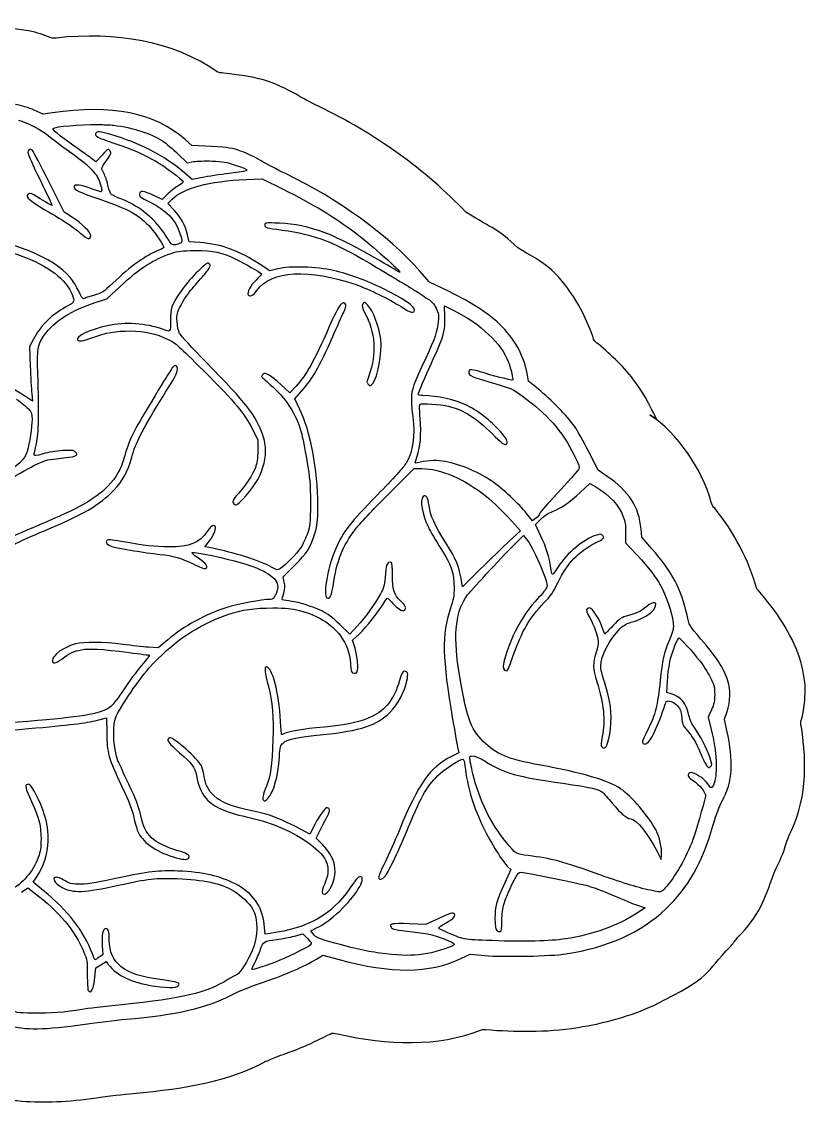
# Model space of a CAD drawing. Extents: x 3 to 1707, y 187 to 1378.
# Drawn here: x 156.6 to 267.7, y 207.5 to 360.3 of the extents above; entities that cross this region are included whole.
import ezdxf

# ---------------------------------------------------------------- set-up
doc = ezdxf.new("R2010")
doc.units = 0
doc.layers.add('Drawings', color=7, linetype='CONTINUOUS')

msp = doc.modelspace()

# ---------------------------------------------------------------- linework, layer by layer
at = {"layer": 'Drawings', "color": 7}
for points in [[(191.356195, 351.929076), (191.35196, 351.929076)], [(160.945073, 347.459162), (159.656336, 347.270002), (158.367573, 347.837821)], [(167.384471, 345.800904), (167.384488, 345.801017)], [(183.418027, 342.702346), (180.64287, 342.862991), (179.708213, 343.694167)], [(167.956806, 341.488671), (167.088026, 340.546371), (166.482763, 341.007216)], [(178.690953, 341.665635), (179.979713, 340.410627), (180.889666, 340.562802)], [(182.46253, 338.382151), (180.700262, 338.061172), (179.625602, 338.987012)], [(188.325324, 338.044543), (190.602267, 338.14731), (193.488587, 336.703001)], [(163.641744, 332.761268), (162.62063, 333.423724), (160.483667, 337.661931)], [(177.315732, 336.044949), (176.463417, 335.230233), (175.285838, 335.773377)], [(178.138799, 333.707606), (177.278261, 334.637512), (177.871173, 335.246495)], [(181.803337, 329.127923), (180.300456, 329.243113), (180.049286, 330.230614)], [(182.9811, 326.206413), (182.981325, 326.206554)], [(192.796873, 325.408157), (191.664579, 325.111909), (190.305828, 326.025384)], [(217.020386, 322.194408), (214.253472, 323.544081), (212.890609, 325.091214)], [(167.112319, 320.692589), (168.656373, 321.190475), (170.513337, 322.918666)], [(202.032891, 320.623559), (202.032688, 320.622684)], [(205.067188, 320.663791), (205.067228, 320.663904)], [(216.427332, 318.627297), (216.369785, 320.195041), (216.369582, 320.19473)], [(216.369582, 320.19473), (217.670698, 319.540518)], [(158.280521, 315.487491), (157.720562, 314.417663), (157.81942, 311.677238)], [(229.656696, 308.385313), (228.223845, 309.541563), (228.04276, 310.603175)], [(195.333612, 308.788648), (194.506025, 307.883389), (193.283145, 309.014963)], [(158.016939, 307.817578), (158.11159, 306.698371), (156.987537, 307.45137)], [(195.885555, 305.633511), (195.197947, 307.028413), (196.202596, 308.176447)], [(245.414047, 304.790478), (246.373404, 304.132115), (246.303376, 304.276103)], [(189.194519, 302.814035), (189.989199, 301.238104), (189.976493, 299.707402)], [(239.357279, 296.087976), (238.076844, 296.962772), (236.779862, 299.54272)], [(208.331824, 293.440382), (212.086921, 297.188917), (213.182155, 297.188917)], [(235.600349, 293.861221), (236.930281, 295.099741), (236.932049, 295.098865)], [(236.932049, 295.098865), (237.771987, 294.592763)], [(186.604316, 292.218576), (186.608551, 292.218576)], [(229.298316, 290.173499), (228.795991, 289.794953), (227.968384, 290.860659)], [(226.267354, 289.346219), (227.103204, 288.403947), (225.530331, 286.93084)], [(229.955337, 287.738442), (229.222448, 289.277387), (230.000641, 290.042724)], [(226.455546, 286.65636), (227.538425, 287.717973), (227.908993, 287.265343)], [(241.963527, 288.107897), (241.957879, 286.675982), (243.551329, 284.976589)], [(245.681509, 285.862819), (244.248616, 287.492279), (244.145833, 288.619703)], [(183.360138, 285.972306), (182.495469, 286.145091), (183.183077, 287.029768)], [(193.728075, 281.154845), (193.559217, 281.883169), (195.193836, 283.512601)], [(221.429373, 282.968356), (218.901266, 280.4748), (218.802408, 281.063202)], [(204.042161, 274.912698), (202.992231, 273.77703), (201.571711, 275.143134)], [(203.622289, 272.221625), (203.38761, 272.937582), (204.322267, 273.801678)], [(177.249863, 272.99865), (175.88287, 271.854738), (174.52001, 271.945366)], [(248.389309, 265.357676), (247.800508, 265.551071), (247.895103, 267.238127)], [(254.095948, 263.069881), (253.63893, 262.06177), (254.071241, 260.304782)], [(167.314432, 261.626193), (168.615545, 261.955389), (168.628252, 259.832192)], [(256.279858, 260.190862), (255.925765, 261.766821), (256.312783, 262.844894)], [(218.258892, 257.621473), (218.394853, 257.016583), (217.377851, 256.502265)], [(157.41627, 252.548335), (157.416197, 252.54811)], [(198.030529, 246.865707), (197.33881, 245.528428), (195.481846, 246.495376)], [(199.171067, 243.993605), (198.219921, 244.97704), (199.232813, 246.931546)], [(246.421068, 243.081146), (247.009869, 241.949601), (247.055048, 242.649099)], [(225.324482, 240.923759), (225.756795, 240.524659), (224.916854, 238.660668)], [(159.63967, 237.570625), (158.223282, 238.718631), (158.655618, 239.348195)], [(156.55977, 237.344395), (157.490297, 237.945163), (158.330258, 237.295016)], [(243.367025, 235.578542), (244.725796, 235.088871), (243.667609, 234.405833)], [(191.726212, 231.501009), (191.038584, 231.406429), (190.877943, 232.768411)], [(215.026751, 233.381262), (213.680357, 232.743481), (211.386948, 232.842296)], [(195.168925, 231.118481), (196.342392, 231.418851)], [(196.342392, 231.418851), (196.992939, 230.78107)], [(197.811759, 231.426954), (197.490607, 231.863124), (198.289396, 232.262252)], [(167.985665, 229.764941), (168.084523, 228.460554), (167.549271, 228.119049)], [(198.269345, 227.861029), (199.18754, 228.420632), (201.489191, 227.79519)], [(218.700051, 227.935225), (219.988814, 228.540086), (222.051635, 228.367301)], [(166.964528, 225.354034), (167.088066, 226.629595), (167.808604, 227.073981), (168.529159, 227.518366), (168.850311, 227.1069)]]:
    msp.add_lwpolyline(points, dxfattribs=at)
for points in [[(157.897925, 342.258215)], [(246.047943, 278.224273)], [(191.187374, 269.151271)], [(177.538074, 259.14825)]]:
    msp.add_lwpolyline(points, close=True, dxfattribs=at)
for points in [[(157.576671, 359.031451), (153.976816, 359.64018), (150.287217, 360.026095), (143.206824, 360.348176)], [(160.763567, 358.076841), (159.754005, 358.416934), (158.783004, 358.827327), (157.576671, 359.031451)], [(161.018831, 358.002589), (160.930505, 357.994119), (160.848702, 358.051996), (160.763567, 358.076841)], [(161.484094, 358.035339), (161.264268, 358.018399), (161.311848, 357.993554), (161.018831, 358.002589)], [(184.327612, 353.221069), (177.912419, 357.659841), (169.847006, 358.941868), (161.484094, 358.035339)], [(184.38115, 353.188319), (184.359972, 353.190408), (184.345515, 353.210905), (184.327612, 353.221069)], [(185.1511, 353.048283), (184.716384, 353.148793), (184.780491, 353.068046), (184.38115, 353.188319)], [(191.35196, 351.929076), (189.969894, 352.42908), (187.48334, 352.822703), (185.1511, 353.048283)], [(195.984207, 349.71943), (194.316932, 350.725932), (193.217734, 351.255468), (191.356195, 351.929076)], [(158.367573, 347.837821), (157.59404, 348.177632), (156.53399, 348.493558), (155.715954, 348.631984)], [(179.708213, 343.694167), (175.501911, 347.444227), (169.320781, 348.684977), (160.945073, 347.459162)], [(198.553484, 348.386273), (197.668408, 348.809399), (195.92269, 349.756584), (195.984207, 349.71943)], [(219.383576, 333.433239), (213.732155, 339.377755), (206.511108, 344.582063), (198.553484, 348.386273)], [(156.168378, 346.422197), (157.240508, 346.151161), (159.635971, 344.906769), (160.396984, 344.224917)], [(161.051854, 345.2413), (161.369211, 345.5487), (164.770481, 345.804998), (167.384471, 345.800904)], [(167.384488, 345.801017), (168.255818, 345.799634), (169.038334, 345.769114), (169.591443, 345.702202)], [(169.591443, 345.702202), (172.377267, 345.365243), (174.759046, 344.601882), (176.512837, 343.48434)], [(160.396984, 344.224917), (160.803198, 343.860995), (162.133003, 342.854832), (163.353293, 341.990623)], [(164.03289, 342.76011), (161.821466, 344.30171), (160.88493, 345.079526), (161.051854, 345.2413)], [(167.059196, 344.529578), (166.914368, 344.152612), (167.283004, 343.962605), (169.640826, 343.192299)], [(169.212625, 344.393778), (167.669223, 344.840704), (167.190953, 344.872494), (167.059196, 344.529578)], [(179.625602, 338.987012), (176.919277, 341.314757), (173.226916, 343.231261), (169.212625, 344.393778)], [(166.482763, 341.007216), (166.14913, 341.262441), (165.046962, 342.053187), (164.03289, 342.76011)], [(169.640826, 343.192299), (172.011941, 342.417617), (173.555382, 341.745139), (175.549353, 340.624689)], [(176.512837, 343.48434), (177.001986, 343.172649), (177.98195, 342.354884), (178.690953, 341.665635)], [(187.663095, 342.011064), (186.299835, 342.504292), (186.004042, 342.553615), (183.418027, 342.702346)], [(157.897922, 342.258215), (157.669032, 342.318351), (157.46017, 342.154318), (157.461478, 341.846749)], [(157.461478, 341.846749), (157.462237, 341.668035), (158.247492, 339.92536), (159.207258, 337.974751)], [(158.128509, 342.11818), (158.055573, 342.19102), (157.974193, 342.238169), (157.897925, 342.258215)], [(160.483667, 337.661931), (159.309355, 339.992075), (158.25057, 341.996214), (158.128509, 342.11818)], [(163.353293, 341.990623), (166.015094, 340.105571), (167.134869, 338.991784), (167.59425, 337.764783)], [(169.047909, 342.151127), (168.842145, 342.414258), (168.774658, 342.374449), (167.956806, 341.488671)], [(168.508523, 340.57929), (169.2427, 341.570716), (169.32068, 341.802395), (169.047909, 342.151127)], [(190.43412, 340.690245), (189.714113, 341.124891), (188.46861, 341.719588), (187.663095, 342.011064)], [(167.923857, 339.628774), (167.923857, 339.718554), (168.187083, 340.14521), (168.508523, 340.57929)], [(168.290312, 338.740003), (168.088135, 339.138454), (167.923857, 339.539022), (167.923857, 339.628774)], [(175.549353, 340.624689), (176.874544, 339.880047), (179.303987, 338.043498), (179.411503, 337.703207)], [(180.889666, 340.562802), (181.390112, 340.645525), (182.582069, 340.683639), (183.541288, 340.645242)], [(183.541288, 340.645242), (184.985162, 340.587647), (185.541222, 340.488832), (186.761131, 340.081545)], [(186.761131, 340.081545), (189.102415, 339.299776), (189.093351, 339.259347), (186.485254, 338.958187)], [(193.901019, 338.871512), (192.715726, 339.438174), (191.154193, 340.2556), (190.43412, 340.690245)], [(159.207258, 337.974751), (160.167047, 336.02417), (160.927995, 334.402558), (160.899535, 334.374353)], [(168.850272, 337.073501), (168.743168, 337.591913), (168.49227, 338.341581), (168.290312, 338.740003)], [(177.871173, 335.246495), (179.405593, 336.825334), (183.063295, 337.806822), (188.325324, 338.044543)], [(186.485254, 338.958187), (185.24321, 338.814764), (183.432035, 338.5568), (182.46253, 338.382151)], [(212.890609, 325.091214), (208.42927, 330.149699), (201.257596, 335.354627), (193.901019, 338.871512)], [(164.011989, 337.015878), (163.931655, 336.610425), (164.686295, 336.242382), (167.660037, 335.238308)], [(166.37952, 336.764887), (164.897971, 337.319946), (164.089356, 337.405689), (164.011989, 337.015878)], [(167.783552, 336.291704), (167.706182, 336.291704), (167.073682, 336.504863), (166.37952, 336.764887)], [(167.59425, 337.764783), (167.943354, 336.832505), (168.013874, 336.291704), (167.783552, 336.291704)], [(169.282607, 335.929618), (169.15379, 336.038597), (168.957367, 336.555145), (168.850272, 337.073501)], [(175.285838, 335.773377), (173.793054, 336.462711), (173.321613, 336.511497), (173.260056, 335.983147)], [(178.822702, 337.188861), (178.466494, 337.007323), (177.786244, 336.493457), (177.315732, 336.044949)], [(179.411503, 337.703207), (179.442903, 337.603545), (179.178942, 337.370454), (178.822702, 337.188861)], [(193.488587, 336.703001), (197.882911, 334.504987), (200.67333, 332.820839), (203.790404, 330.48152)], [(157.482074, 335.921487), (157.245249, 335.678966), (157.269787, 335.628119), (157.852641, 335.106771)], [(159.948412, 334.876334), (157.807126, 336.189304), (157.761548, 336.20774), (157.482074, 335.921487)], [(157.852641, 335.106771), (158.194915, 334.800613), (159.552423, 333.935389), (160.866585, 333.185185)], [(160.899535, 334.374353), (160.871072, 334.345838), (160.442706, 334.573113), (159.948412, 334.876334)], [(167.660037, 335.238308), (171.737741, 333.861503), (173.315505, 332.978379), (174.84908, 331.214078)], [(170.736074, 335.250674), (170.064807, 335.516627), (169.411414, 335.82047), (169.282607, 335.929618)], [(176.945156, 330.152522), (175.563155, 332.38882), (173.328056, 334.224352), (170.736074, 335.250674)], [(173.260056, 335.983147), (173.219168, 335.632326), (173.35849, 335.524533), (174.779383, 334.818682)], [(174.779383, 334.818682), (176.993462, 333.718842), (178.260467, 332.443761), (178.884471, 330.683357)], [(180.049286, 330.230614), (179.697714, 331.613291), (179.138873, 332.628094), (178.138799, 333.707606)], [(226.741418, 328.384466), (223.852548, 331.174947), (223.362558, 330.914923), (219.383576, 333.433239)], [(160.866585, 333.185185), (162.180749, 332.434981), (163.709519, 331.44491), (164.263472, 330.983783)], [(166.379839, 330.070195), (166.443514, 330.506054), (165.138975, 331.790311), (163.641744, 332.761268)], [(193.060385, 331.85584), (191.037723, 331.936586), (190.972834, 331.928398), (190.972834, 331.629412)], [(207.253168, 326.539561), (201.014005, 330.265736), (197.217755, 331.689604), (193.060385, 331.85584)], [(137.668676, 330.996007), (153.161773, 329.3502), (161.420419, 326.526828), (163.567311, 322.14517)], [(163.489088, 324.153177), (161.077626, 327.047442), (155.439171, 329.299804), (146.994652, 330.745017)], [(164.263472, 330.983783), (164.817402, 330.522711), (165.43991, 330.024712), (165.646927, 329.881035)], [(174.84908, 331.214078), (175.504687, 330.459837), (176.719914, 328.642882), (176.718398, 328.420153)], [(178.884471, 330.683357), (179.301584, 329.506356), (179.328085, 329.19698), (179.032688, 329.04568)], [(190.972834, 331.629412), (190.972834, 331.222181), (191.099308, 331.187342), (193.443303, 330.901088)], [(193.443303, 330.901088), (197.8636, 330.361304), (201.077626, 329.084896), (206.853785, 325.576622)], [(203.790404, 330.48152), (205.940565, 328.867841), (210.383861, 324.922466), (210.053035, 324.922466)], [(165.646927, 329.881035), (166.108754, 329.560253), (166.31301, 329.613952), (166.379839, 330.070195)], [(177.850998, 328.831675), (177.765185, 328.890682), (177.356642, 329.486706), (176.945156, 330.152522)], [(179.032688, 329.04568), (178.599214, 328.822641), (178.018362, 328.716259), (177.850998, 328.831675)], [(190.305828, 326.025384), (187.451111, 327.943638), (184.852236, 328.892658), (181.803337, 329.127923)], [(175.99784, 328.04985), (174.185296, 327.334429), (172.043292, 325.802824), (169.467586, 323.379596)], [(170.513337, 322.918666), (173.344295, 325.552342), (175.176656, 326.740833), (177.739422, 327.593014)], [(176.718398, 328.420153), (176.718082, 328.372722), (176.393725, 328.206148), (175.99784, 328.04985)], [(177.739422, 327.593014), (178.779821, 327.939008), (179.172693, 327.983729), (181.11571, 327.992142)], [(181.11571, 327.992142), (183.799606, 328.003435), (184.839778, 327.786325), (186.954227, 326.753594)], [(231.488811, 325.261374), (230.164337, 326.514264), (228.314647, 327.356112), (226.741418, 328.384466)], [(182.981325, 326.206554), (182.618244, 326.345742), (180.049998, 323.680615), (178.95036, 322.021849)], [(182.478775, 324.667495), (183.273055, 325.585572), (183.422161, 326.037242), (182.9811, 326.206413)], [(186.954227, 326.753594), (188.148816, 326.17019), (190.153054, 325.002027), (190.499354, 324.688021)], [(200.681747, 325.173541), (198.389268, 325.71725), (194.431219, 325.835405), (192.796873, 325.408157)], [(210.053035, 324.922466), (210.002434, 324.922466), (208.741779, 325.650536), (207.253168, 326.539561)], [(164.666667, 322.252173), (164.372351, 322.871969), (163.843846, 323.727341), (163.489088, 324.153177)], [(180.728864, 322.651273), (181.2724, 323.276433), (182.060355, 324.183866), (182.478775, 324.667495)], [(190.499354, 324.688021), (190.529088, 324.659788), (190.179848, 324.275651), (189.725272, 323.832141)], [(189.828211, 322.35494), (191.857811, 325.178143), (197.224359, 325.493053), (203.864532, 323.177901)], [(207.730791, 322.581255), (205.183754, 323.828019), (203.043543, 324.613373), (200.681747, 325.173541)], [(206.853785, 325.576622), (208.170963, 324.776587), (209.994155, 323.683862), (210.905328, 323.148905)], [(237.319106, 315.834473), (236.063378, 319.40867), (234.212678, 322.684644), (231.488811, 325.261374)], [(169.467586, 323.379596), (168.116784, 322.10875), (167.99291, 322.031363), (166.737731, 321.651405)], [(179.127172, 320.301733), (179.465865, 320.968593), (180.185305, 322.026084), (180.728864, 322.651273)], [(189.725272, 323.832141), (188.931691, 323.057883), (188.414355, 322.081307), (188.621797, 321.745957)], [(203.864532, 323.177901), (205.697907, 322.53868), (208.555154, 321.143496), (210.23419, 320.067146)], [(212.128215, 319.618638), (212.128215, 320.14648), (210.600352, 321.17667), (207.730791, 322.581255)], [(210.905328, 323.148905), (211.816503, 322.613977), (212.736824, 322.040398), (212.951706, 321.873344)], [(163.567311, 322.14517), (164.067549, 321.124128), (164.083443, 320.75216), (163.637311, 320.48279)], [(165.313102, 321.186438), (165.25324, 321.151429), (164.960983, 321.632348), (164.666667, 322.252173)], [(166.737731, 321.651405), (166.014075, 321.432318), (165.372974, 321.221419), (165.313102, 321.186438)], [(178.95036, 322.021849), (177.753069, 320.215679), (177.62867, 319.843231), (177.62867, 318.088134)], [(188.621797, 321.745957), (188.840239, 321.392764), (189.304618, 321.626532), (189.828211, 322.35494)], [(212.951706, 321.873344), (213.166591, 321.706205), (213.660944, 321.376615), (214.04694, 321.140899)], [(214.04694, 321.140899), (214.577555, 320.816898), (214.850052, 320.500125), (215.166884, 319.852971)], [(224.13944, 317.598237), (222.399056, 319.244609), (220.299659, 320.597387), (217.020386, 322.194408)], [(162.414428, 319.758617), (160.589257, 318.688422), (159.220724, 317.275535), (158.280521, 315.487491)], [(159.787427, 316.018213), (161.11074, 317.95304), (163.652968, 319.57564), (167.112319, 320.692589)], [(163.637311, 320.48279), (163.449675, 320.369576), (162.89972, 320.043176), (162.414428, 319.758617)], [(178.575433, 317.952221), (178.513876, 319.039384), (178.538131, 319.142124), (179.127172, 320.301733)], [(201.637413, 320.268813), (201.403638, 320.015282), (200.704947, 318.658777), (200.085136, 317.252695)], [(202.032688, 320.622684), (201.942244, 320.593604), (201.833051, 320.480955), (201.637413, 320.268813)], [(202.304617, 320.487759), (202.191612, 320.600691), (202.123306, 320.652639), (202.032891, 320.623559)], [(202.082306, 319.212198), (202.512764, 320.160653), (202.530387, 320.262122), (202.304617, 320.487759)], [(204.783137, 320.392304), (204.663383, 320.168982), (204.732338, 319.918895), (205.083693, 319.26073)], [(205.067228, 320.663904), (204.963089, 320.672374), (204.882754, 320.578076), (204.783137, 320.392304)], [(205.491279, 320.338718), (205.300283, 320.546512), (205.171287, 320.655914), (205.067188, 320.663791)], [(207.348243, 315.491556), (207.121386, 317.283497), (206.280015, 319.480213), (205.491279, 320.338718)], [(210.23419, 320.067146), (211.613052, 319.183231), (212.128215, 319.060164), (212.128215, 319.618638)], [(215.166884, 319.852971), (215.539831, 319.091446), (215.575331, 318.888564), (215.496278, 317.984886)], [(217.670698, 319.540518), (221.50955, 317.613765), (224.406789, 314.873511), (225.403238, 312.22857)], [(177.62867, 318.088134), (177.62867, 316.405031), (177.659448, 316.433151), (176.492241, 316.87429)], [(200.562959, 315.833993), (201.142103, 317.126014), (201.825283, 318.645762), (202.082306, 319.212198)], [(205.083693, 319.26073), (206.596988, 316.426742), (206.791632, 313.509524), (205.684844, 310.294703)], [(215.496278, 317.984886), (215.378868, 316.64295), (214.971437, 315.457762), (213.709303, 312.771516)], [(214.772137, 312.628009), (216.285455, 315.901921), (216.49943, 316.683097), (216.427332, 318.627297)], [(168.74737, 317.376299), (166.23653, 316.819772), (164.209166, 315.865388), (164.50641, 315.384752)], [(166.511596, 315.660304), (168.529241, 316.402885), (169.926507, 316.652662), (171.942486, 316.631402)], [(176.492241, 316.87429), (174.253644, 317.720457), (171.201817, 317.920318), (168.74737, 317.376299)], [(171.942486, 316.631402), (174.070574, 316.608816), (175.534079, 316.284449), (177.303387, 315.43399)], [(178.913072, 316.293991), (178.749692, 316.607094), (178.614055, 317.268929), (178.575433, 317.952221)], [(200.085136, 317.252695), (197.838593, 312.15635), (196.919514, 310.523333), (195.333612, 308.788648)], [(228.04276, 310.603175), (227.612009, 313.138007), (226.226401, 315.624025), (224.13944, 317.598237)], [(158.885696, 310.677286), (158.769755, 314.261252), (158.831509, 314.620685), (159.787427, 316.018213)], [(164.50641, 315.384752), (164.670835, 315.118798), (165.260762, 315.200108), (166.511596, 315.660304)], [(177.303387, 315.43399), (178.362804, 314.924753), (178.761111, 314.572181), (182.33489, 310.998294)], [(182.631109, 312.261518), (180.735019, 314.194453), (179.062537, 316.007512), (178.913072, 316.293991)], [(196.202596, 308.176447), (197.803463, 310.010849), (198.51856, 311.273113), (200.562959, 315.833993)], [(206.22419, 309.204208), (206.962668, 310.062177), (207.590721, 313.576069), (207.348243, 315.491556)], [(237.434427, 315.497034), (237.34884, 315.579474), (237.35748, 315.72205), (237.319106, 315.834473)], [(238.1385, 314.77286), (237.767427, 315.019333), (237.756759, 314.974161), (237.434427, 315.497034)], [(243.417061, 309.30435), (241.768239, 311.617526), (239.984019, 313.138544), (238.1385, 314.77286)], [(190.688932, 301.912926), (189.735133, 304.683419), (188.474094, 306.305115), (182.631109, 312.261518)], [(213.709303, 312.771516), (211.962574, 309.053924), (211.702411, 308.319954), (211.687654, 307.117827)], [(212.659881, 307.657385), (212.659881, 307.892565), (213.548055, 309.979709), (214.772137, 312.628009)], [(225.403238, 312.22857), (225.776606, 311.237511), (226.105329, 309.815365), (225.987905, 309.698001)], [(157.81942, 311.677238), (157.875076, 310.169518), (157.965293, 308.432886), (158.016939, 307.817578)], [(158.675725, 300.690782), (159.01703, 302.221314), (159.072705, 304.898158), (158.885696, 310.677286)], [(178.316173, 311.73904), (178.024724, 311.73904), (177.874268, 311.509507), (174.93164, 306.64086)], [(176.134019, 306.661442), (177.263279, 308.495309), (178.307519, 310.224713), (178.452135, 310.504614)], [(178.452135, 310.504614), (178.740275, 311.062693), (178.664902, 311.73904), (178.316173, 311.73904)], [(182.33489, 310.998294), (186.851233, 306.481825), (188.098399, 304.991468), (189.194519, 302.814035)], [(190.750927, 310.529177), (190.623803, 310.423586), (190.520342, 310.279033), (190.520342, 310.208254)], [(193.283145, 309.014963), (191.808868, 310.380248), (191.089871, 310.810292), (190.750927, 310.529177)], [(220.219378, 311.134066), (219.863842, 311.134066), (219.787045, 311.067154), (219.787045, 310.763736)], [(219.787045, 310.763736), (219.787045, 310.323303), (220.227579, 310.138688), (223.645082, 309.146641)], [(221.545199, 310.825453), (221.052532, 310.995132), (220.456542, 311.134066), (220.219378, 311.134066)], [(225.987905, 309.698001), (225.894525, 309.60455), (222.826603, 310.38406), (221.545199, 310.825453)], [(190.520342, 310.208254), (190.520342, 310.137671), (191.047374, 309.633602), (191.69381, 309.084924)], [(191.69381, 309.084924), (193.894312, 307.21715), (195.433267, 304.869163), (196.115942, 302.336702)], [(205.684844, 310.294703), (205.32307, 309.24396), (205.328466, 309.391759), (205.639524, 309.08083)], [(205.639524, 309.08083), (205.881205, 308.839439), (205.915231, 308.845368), (206.22419, 309.204208)], [(223.645082, 309.146641), (225.792038, 308.523372), (225.987145, 308.438306), (227.363121, 307.443126)], [(246.303376, 304.276103), (245.415149, 306.047151), (244.977755, 307.114749), (243.417061, 309.30435)], [(156.987537, 307.45137), (155.277175, 308.602735), (154.888141, 308.780941), (154.628252, 308.521226)], [(213.310448, 307.49674), (212.953773, 307.49674), (212.659881, 307.569299), (212.659881, 307.657385)], [(219.556591, 306.101838), (217.905529, 306.92796), (215.356445, 307.49674), (213.310448, 307.49674)], [(227.363121, 307.443126), (230.914426, 304.874668), (232.955744, 302.540882), (234.708629, 299.061378)], [(234.733506, 303.180159), (233.719962, 304.602051), (231.404458, 306.975702), (229.656696, 308.385313)], [(155.875839, 306.978187), (156.586426, 306.485297), (157.370585, 305.851977), (157.617508, 305.570947)], [(174.93164, 306.64086), (172.362595, 302.390373), (171.725057, 301.082005), (171.0942, 298.756999)], [(172.156577, 298.781703), (172.752987, 300.883669), (173.558313, 302.478713), (176.134019, 306.661442)], [(211.687654, 307.117827), (211.681442, 306.534338), (211.770502, 305.342402), (211.885173, 304.472039)], [(212.92747, 304.254251), (212.843775, 305.295338), (212.826692, 306.195261), (212.886357, 306.254014)], [(212.886357, 306.254014), (213.095481, 306.459831), (215.789518, 306.287328), (216.933788, 305.994836)], [(216.933788, 305.994836), (219.192476, 305.417558), (220.734949, 304.444173), (223.134628, 302.085825)], [(224.513975, 302.14757), (223.26141, 303.651705), (221.260292, 305.249347), (219.556591, 306.101838)], [(157.617508, 305.570947), (158.012319, 305.121678), (158.062807, 304.946605), (158.062197, 304.118422)], [(198.454832, 291.96431), (198.461044, 296.975589), (197.420396, 302.519425), (195.885555, 305.633511)], [(211.885173, 304.472039), (212.227492, 301.879499), (211.893644, 299.566492), (210.946384, 297.946066)], [(212.515711, 298.946216), (212.964509, 300.247413), (213.103921, 302.057451), (212.92747, 304.254251)], [(254.081236, 292.392716), (252.730739, 297.293576), (249.322857, 302.119083), (245.414047, 304.790478)], [(158.062197, 304.118422), (158.0615, 303.017199), (157.721629, 300.802302), (157.370458, 299.612766)], [(236.779862, 299.54272), (236.067738, 300.962608), (235.147372, 302.599494), (234.733506, 303.180159)], [(187.810835, 292.815193), (190.695153, 295.774055), (191.703975, 298.964595), (190.688932, 301.912926)], [(196.115942, 302.336702), (196.283529, 301.715014), (196.639916, 299.91274), (196.9106, 298.32896)], [(223.134628, 302.085825), (224.308473, 300.932201), (224.803546, 300.536574), (224.991592, 300.608624)], [(224.991592, 300.608624), (225.422134, 300.773786), (225.281731, 301.225625), (224.513975, 302.14757)], [(158.366927, 299.106607), (158.366927, 299.219821), (158.506898, 299.933463), (158.675725, 300.690782)], [(162.393762, 299.719853), (161.480542, 299.666775), (160.369055, 299.485803), (159.618625, 299.267252)], [(164.180734, 299.542833), (163.949274, 299.77406), (163.717854, 299.796647), (162.393762, 299.719853)], [(189.976493, 299.707402), (189.968021, 298.500701), (189.895763, 297.995022), (189.630633, 297.320849)], [(157.370458, 299.612766), (157.04376, 298.50615), (156.10535, 297.606425), (153.738895, 296.135802)], [(158.321623, 297.604787), (159.840275, 298.336499), (160.179914, 298.438928), (161.508519, 298.575857)], [(159.618625, 299.267252), (158.641152, 298.98241), (158.366927, 298.945595), (158.366927, 299.106607)], [(161.508519, 298.575857), (164.462654, 298.880377), (164.741961, 298.981959), (164.180734, 299.542833)], [(171.0942, 298.756999), (170.638992, 297.079458), (169.986844, 295.941419), (168.759619, 294.68339)], [(169.612008, 294.132031), (170.98309, 295.588536), (171.539234, 296.605965), (172.156577, 298.781703)], [(196.9106, 298.32896), (197.354295, 295.732722), (197.404594, 295.143163), (197.408813, 292.341981)], [(212.548607, 298.008037), (212.135286, 297.893694), (212.136362, 297.846545), (212.515711, 298.946216)], [(216.08136, 298.238418), (215.002526, 298.388334), (213.598895, 298.298554), (212.548607, 298.008037)], [(223.080991, 295.403357), (221.038744, 296.789309), (218.174222, 297.947534), (216.08136, 298.238418)], [(234.708629, 299.061378), (235.092919, 298.298554), (235.408591, 297.536322), (235.408591, 297.366106)], [(149.267393, 291.942882), (151.415784, 293.562828), (156.389695, 296.673949), (158.321623, 297.604787)], [(189.630633, 297.320849), (189.207302, 296.243821), (188.377859, 294.968966), (187.279567, 293.71633)], [(210.946384, 297.946066), (210.645574, 297.43107), (209.100046, 295.727047), (206.890731, 293.477423)], [(213.182155, 297.188917), (215.768868, 297.188917), (219.203508, 295.704856), (222.289911, 293.25523)], [(235.408591, 297.366106), (235.408591, 297.047837), (235.049428, 296.629257), (231.731724, 293.066183)], [(227.968384, 290.860659), (227.027695, 292.074588), (224.439319, 294.481554), (223.080991, 295.403357)], [(244.145833, 288.619703), (243.857589, 291.798753), (242.462759, 293.971244), (239.357279, 296.087976)], [(168.759619, 294.68339), (166.960544, 292.839162), (164.737568, 291.582291), (159.124811, 289.231368)], [(159.808401, 288.408408), (165.154503, 290.604304), (167.679868, 292.0795), (169.612008, 294.132031)], [(187.279567, 293.71633), (186.387768, 292.699212), (186.303907, 292.518776), (186.604316, 292.218576)], [(214.18675, 291.905586), (214.035399, 293.110509), (213.742823, 293.580275), (213.350923, 293.25523)], [(231.651725, 291.129012), (232.8277, 291.565097), (234.008757, 292.381197), (235.600349, 293.861221)], [(237.771987, 294.592763), (239.752531, 293.394164), (241.015267, 292.019731), (241.642386, 290.383354)], [(186.608551, 292.218576), (186.894709, 291.932633), (187.002959, 291.986219), (187.810835, 292.815193)], [(197.408813, 292.341981), (197.413048, 289.331482), (197.398365, 289.196303), (196.988831, 288.021504)], [(206.890731, 293.477423), (203.010198, 289.526091), (202.030677, 288.266651), (200.998667, 285.873378)], [(203.777934, 288.62614), (204.215644, 289.209629), (206.266029, 291.377321), (208.331824, 293.440382)], [(213.350923, 293.25523), (212.844233, 292.834984), (213.218745, 290.605264), (214.083831, 288.889468)], [(222.289911, 293.25523), (223.108895, 292.605225), (225.243625, 290.507212), (226.267354, 289.346219)], [(231.731724, 293.066183), (230.667122, 291.922836), (229.796529, 290.88813), (229.796529, 290.770144)], [(254.56299, 291.573906), (254.313939, 291.842401), (254.278219, 291.859849), (254.081236, 292.392716)], [(198.038984, 288.026502), (198.416949, 289.274141), (198.450616, 289.601868), (198.454832, 291.96431)], [(216.574877, 286.671606), (214.954614, 289.233231), (214.357509, 290.546004), (214.18675, 291.905586)], [(229.796529, 290.770144), (229.796529, 290.652131), (229.573936, 290.383552), (229.298316, 290.173499)], [(230.000641, 290.042724), (230.518606, 290.550831), (231.07353, 290.914612), (231.651725, 291.129012)], [(260.496198, 280.180162), (259.37462, 284.256622), (257.305318, 288.167977), (254.56299, 291.573906)], [(159.124811, 289.231368), (153.777278, 286.991484), (152.702849, 286.385268), (150.819958, 284.561114)], [(183.726571, 289.157087), (183.515611, 289.157087), (183.22543, 288.875888), (182.833106, 288.28887)], [(183.183077, 287.029768), (183.996812, 288.076954), (184.273377, 289.157087), (183.726571, 289.157087)], [(241.642386, 290.383354), (241.893414, 289.72821), (241.967762, 289.213186), (241.963527, 288.107897)], [(152.37644, 284.65575), (153.417788, 285.49486), (156.495209, 287.047498), (159.808401, 288.408408)], [(182.833106, 288.28887), (181.725708, 286.631741), (180.396346, 286.109885), (177.323986, 286.120387)], [(195.193836, 283.512601), (197.002523, 285.314621), (197.419091, 285.980042), (198.038984, 288.026502)], [(196.988831, 288.021504), (196.756976, 287.354644), (196.330821, 286.448058), (196.041819, 286.009376)], [(200.611635, 280.581803), (201.149312, 284.158824), (201.948504, 286.187497), (203.777934, 288.62614)], [(214.083831, 288.889468), (214.367332, 288.327125), (215.153685, 286.981688), (215.833723, 285.898053)], [(231.392319, 283.179312), (231.219451, 284.561537), (230.73294, 286.106214), (229.955337, 287.738442)], [(237.885526, 287.796065), (236.094188, 287.23152), (233.625131, 285.202988), (232.425818, 283.31099)], [(237.708485, 286.67282), (238.863338, 287.253994), (239.02383, 287.428049), (238.70078, 287.750892)], [(238.70078, 287.750892), (238.507469, 287.944005), (238.377078, 287.951063), (237.885526, 287.796065)], [(168.627969, 287.042275), (168.372621, 286.78705), (168.695851, 286.384534), (169.323797, 286.174086)], [(170.670194, 286.88163), (169.30086, 287.121892), (168.750219, 287.164326), (168.627969, 287.042275)], [(169.323797, 286.174086), (170.011552, 285.943706), (174.045449, 285.28365), (176.113457, 285.063094)], [(177.323986, 286.120387), (175.415014, 286.126034), (174.118685, 286.276233), (170.670194, 286.88163)], [(191.924397, 283.252463), (190.287395, 284.175735), (186.736553, 285.303187), (183.360138, 285.972306)], [(196.041819, 286.009376), (195.463856, 285.132039), (193.882552, 283.516413), (193.176095, 283.079678)], [(200.998667, 285.873378), (199.741527, 282.958277), (199.092901, 278.836757), (199.891079, 278.853612)], [(215.833723, 285.898053), (217.359626, 283.46644), (217.723722, 282.407679), (217.719506, 280.367826)], [(218.802408, 281.063202), (218.404352, 283.494109), (218.104344, 284.253517), (216.574877, 286.671606)], [(219.632955, 279.319765), (220.497983, 280.396906), (224.919248, 285.151548), (226.455546, 286.65636)], [(225.530331, 286.93084), (224.666105, 286.120783), (222.820526, 284.338272), (221.429373, 282.968356)], [(227.908993, 287.265343), (228.897659, 286.041815), (230.857079, 281.609169), (230.857079, 280.599448)], [(232.413464, 281.126133), (233.736546, 283.842756), (235.262576, 285.441895), (237.708485, 286.67282)], [(176.113457, 285.063094), (178.164263, 284.84429), (179.019213, 284.599087), (180.86085, 283.701112)], [(181.573165, 284.532288), (180.787066, 285.052648), (180.519082, 285.301267), (180.704385, 285.338788)], [(180.704385, 285.338788), (181.099132, 285.418687), (185.471109, 284.508572), (187.485803, 283.927427)], [(182.581945, 283.050965), (183.069849, 283.238149), (182.697689, 283.787928), (181.573165, 284.532288)], [(243.551329, 284.976589), (245.394903, 283.00743), (246.114272, 282.079275), (246.894689, 280.684881)], [(250.647093, 276.4565), (249.909059, 280.013052), (248.524085, 282.636422), (245.681509, 285.862819)], [(180.86085, 283.701112), (181.687929, 283.297834), (182.461991, 283.005031), (182.581945, 283.050965)], [(187.485803, 283.927427), (191.027896, 282.905679), (192.791068, 281.753241), (192.793177, 280.454557)], [(193.176095, 283.079678), (192.727783, 282.802431), (192.723567, 282.801867), (191.924397, 283.252463)], [(208.184321, 283.496057), (208.142163, 283.317625), (208.043503, 282.541193), (207.966077, 281.767866)], [(208.884283, 283.919889), (208.647402, 284.066417), (208.264218, 283.834908), (208.184321, 283.496057)], [(209.020245, 282.158778), (209.020245, 283.081937), (208.960156, 283.873107), (208.884283, 283.919889)], [(231.610564, 282.265837), (231.549628, 282.303669), (231.450346, 282.715248), (231.392319, 283.179312)], [(232.425818, 283.31099), (232.037797, 282.698873), (231.671488, 282.228147), (231.610564, 282.265837)], [(207.966077, 281.767866), (207.851406, 280.622543), (207.734758, 280.198965), (207.336106, 279.492409)], [(210.197824, 278.430796), (209.197329, 279.431257), (209.020245, 279.98496), (209.020245, 282.158778)], [(192.793177, 280.454557), (192.793725, 280.210061), (192.650467, 279.715675), (192.476136, 279.355931)], [(193.645651, 279.578915), (193.846755, 280.269745), (193.865025, 280.561616), (193.728075, 281.154845)], [(199.891079, 278.853612), (200.24929, 278.862082), (200.41326, 279.262537), (200.611635, 280.581803)], [(217.719506, 280.367826), (217.717397, 279.116855), (217.644028, 278.717897), (217.1719, 277.335248)], [(230.857079, 280.599448), (230.857079, 280.314635), (230.527916, 279.853931), (229.675369, 278.949434)], [(230.474158, 278.245815), (231.363365, 279.171288), (231.722338, 279.707064), (232.413464, 281.126133)], [(246.894689, 280.684881), (247.617136, 279.394187), (248.553056, 276.66675), (248.681648, 275.467361)], [(260.681434, 279.999189), (260.506364, 280.201337), (260.488857, 280.204442), (260.496198, 280.180162)], [(266.536403, 270.498233), (265.40432, 273.920538), (263.257112, 277.024856), (260.681434, 279.999189)], [(191.755579, 278.697569), (190.640381, 278.69548), (187.005675, 278.030285), (185.60002, 277.570117)], [(192.476136, 279.355931), (192.220675, 278.828711), (192.080904, 278.698162), (191.755579, 278.697569)], [(193.402727, 278.661318), (193.402727, 278.700279), (193.50983, 279.112338), (193.645651, 279.578915)], [(194.32503, 278.484298), (193.816423, 278.541893), (193.402727, 278.622356), (193.402727, 278.661318)], [(199.010654, 277.068814), (197.682052, 277.718848), (195.637865, 278.33599), (194.32503, 278.484298)], [(207.336106, 279.492409), (206.476054, 277.96806), (205.121098, 276.082894), (204.042161, 274.912698)], [(204.322267, 273.801678), (205.248956, 274.659082), (207.208353, 277.149758), (207.838535, 278.270293)], [(207.838535, 278.270293), (208.018349, 278.590171), (208.239565, 278.852596), (208.328529, 278.850478)], [(208.328529, 278.850478), (208.417504, 278.848361), (208.65942, 278.613322), (208.867911, 278.332038)], [(208.867911, 278.332038), (209.24183, 277.827912), (209.916641, 277.292927), (210.411946, 277.105828)], [(210.831925, 277.319833), (210.975906, 277.58861), (210.894527, 277.734094), (210.197824, 278.430796)], [(218.348304, 268.934132), (217.580379, 273.845551), (218.005144, 277.292814), (219.632955, 279.319765)], [(226.08909, 270.752838), (227.329869, 274.288243), (228.356421, 276.041674), (230.474158, 278.245815)], [(229.675369, 278.949434), (228.312233, 277.503234), (227.315471, 276.068382), (226.373181, 274.184572)], [(246.048027, 278.224273), (245.824672, 278.266905), (245.426613, 278.10146), (244.952794, 277.705804)], [(185.60002, 277.570117), (182.549312, 276.571436), (179.552801, 274.929779), (177.249863, 272.99865)], [(185.744416, 276.566805), (187.782318, 277.243406), (189.480877, 277.488496), (192.114074, 277.488496)], [(192.114074, 277.488496), (194.063393, 277.488496), (194.649684, 277.429489), (195.877414, 277.118194)], [(195.877414, 277.118194), (198.48367, 276.457488), (200.370653, 275.291893), (201.662406, 273.53835)], [(201.571711, 275.143134), (200.518681, 276.156469), (199.853357, 276.65653), (199.010654, 277.068814)], [(210.411946, 277.105828), (210.578262, 277.043151), (210.723359, 277.117121), (210.831925, 277.319833)], [(217.1719, 277.335248), (215.96818, 273.810769), (216.044832, 270.377086), (217.517757, 261.760892)], [(236.853823, 277.487734), (236.412889, 277.487734), (236.321503, 277.100181), (236.631484, 276.566015)], [(238.75196, 274.492169), (238.35363, 275.823377), (237.299377, 277.487734), (236.853823, 277.487734)], [(244.952794, 277.705804), (244.118782, 277.009441), (243.767371, 276.832449), (242.387648, 276.430243)], [(242.770516, 275.463267), (244.273606, 275.855506), (245.691929, 276.720449), (246.089169, 277.487734)], [(246.089169, 277.487734), (246.318172, 277.930199), (246.271298, 278.181472), (246.047943, 278.224273)], [(174.582039, 268.95861), (177.766617, 272.56056), (181.649699, 275.207308), (185.744416, 276.566805)], [(236.631484, 276.566015), (237.370422, 275.292628), (237.818316, 274.229039), (237.986121, 273.340042)], [(242.387648, 276.430243), (241.325396, 276.120585), (241.176388, 276.024283), (240.180691, 274.973624)], [(241.214113, 274.57859), (241.717609, 275.069023), (242.10186, 275.288816), (242.770516, 275.463267)], [(248.681648, 275.467361), (248.773983, 274.605637), (248.731063, 274.407357), (248.162847, 272.998537)], [(252.611127, 273.094755), (250.9723, 274.987261), (250.941607, 275.037374), (250.647093, 276.4565)], [(226.373181, 274.184572), (225.673809, 272.786339), (224.639751, 269.83445), (224.639751, 269.238624)], [(238.443068, 269.270555), (238.443068, 270.662323), (239.73573, 273.138657), (241.214113, 274.57859)], [(239.031931, 273.850295), (238.985142, 273.850295), (238.858018, 274.137903), (238.75196, 274.492169)], [(240.180691, 274.973624), (239.594293, 274.354844), (239.078731, 273.850295), (239.031931, 273.850295)], [(164.21406, 272.406409), (162.570523, 271.978568), (160.944821, 270.819693), (160.944821, 270.073329)], [(170.880182, 272.332156), (168.105574, 272.697123), (165.447376, 272.727247), (164.21406, 272.406409)], [(174.52001, 271.945366), (173.769307, 271.994209), (172.131336, 272.167559), (170.880182, 272.332156)], [(201.662406, 273.53835), (202.542021, 272.34424), (202.960653, 271.185139), (203.082903, 269.608757)], [(204.075218, 268.744661), (204.191809, 269.365192), (203.949139, 271.228533), (203.622289, 272.221625)], [(237.986121, 273.340042), (238.146762, 272.488934), (238.129904, 272.266995), (237.862583, 271.402024)], [(248.162847, 272.998537), (247.384801, 271.069977), (247.161446, 270.094193), (246.857642, 267.258454)], [(248.286243, 270.139055), (248.601398, 271.435254), (249.320598, 273.245688), (249.521477, 273.245688)], [(249.521477, 273.245688), (249.671416, 273.245688), (251.32789, 271.406287), (252.453112, 269.995011)], [(256.42799, 267.18183), (255.834621, 268.975634), (254.835394, 270.526269), (252.611127, 273.094755)], [(162.266531, 270.274911), (163.452055, 271.159617), (163.896934, 271.368427), (165.045798, 271.57927)], [(165.045798, 271.57927), (166.20626, 271.792146), (167.723435, 271.706036), (171.790155, 271.188358)], [(171.790155, 271.188358), (173.374938, 270.986775), (174.687691, 270.82246), (174.709402, 270.822177)], [(174.709402, 270.822177), (174.731145, 270.82181), (174.198099, 270.153567), (173.523584, 269.340855)], [(225.253237, 268.6461), (225.333769, 268.726564), (225.710427, 269.673946), (226.08909, 270.752838)], [(237.862583, 271.402024), (237.289974, 269.549524), (237.296045, 268.972726), (237.903697, 267.044477)], [(160.944821, 270.073329), (160.944821, 269.547774), (161.379411, 269.612907), (162.266531, 270.274911)], [(173.523584, 269.340855), (172.84909, 268.528115), (171.725647, 267.003822), (171.028427, 265.954406)], [(191.187371, 269.151243), (190.86407, 269.151243), (190.948062, 268.374557), (191.483816, 266.369655)], [(193.196672, 261.460805), (192.978258, 265.526113), (192.029699, 269.151271), (191.187374, 269.151271)], [(203.082903, 269.608757), (203.179869, 268.360073), (203.194835, 268.316114), (203.581116, 268.27145)], [(224.639751, 269.238624), (224.639751, 268.817022), (225.038821, 268.431813), (225.253237, 268.6461)], [(238.96188, 267.065059), (238.676459, 267.95959), (238.443068, 268.951778), (238.443068, 269.270555)], [(247.895103, 267.238127), (247.947341, 268.165379), (248.123541, 269.470049), (248.286243, 270.139055)], [(252.453112, 269.995011), (252.913688, 269.417366), (253.575538, 268.383902), (253.923024, 267.698972)], [(266.841081, 261.721451), (267.497566, 264.535535), (267.626356, 267.202836), (266.536403, 270.498233)], [(169.809939, 261.753693), (170.093312, 262.840913), (172.845091, 266.994082), (174.582039, 268.95861)], [(203.581116, 268.27145), (203.927608, 268.231359), (203.990893, 268.29686), (204.075218, 268.744661)], [(210.679289, 268.546297), (210.464631, 268.546297), (210.317512, 268.250247), (210.004035, 267.217206)], [(211.053988, 267.180193), (211.270482, 268.227463), (211.181535, 268.546297), (210.679289, 268.546297)], [(221.831668, 258.63492), (220.019375, 260.407069), (219.391615, 262.261377), (218.348304, 268.934132)], [(253.923024, 267.698972), (254.505189, 266.551475), (254.557117, 266.359774), (254.557117, 265.263039)], [(191.483816, 266.369655), (192.026387, 264.33957), (192.23882, 261.865749), (192.122032, 258.921964)], [(210.004035, 267.217206), (209.199616, 264.566224), (208.063379, 263.088205), (206.096584, 262.131392)], [(208.661749, 262.72801), (209.750344, 263.814693), (210.736862, 265.646047), (211.053988, 267.180193)], [(237.903697, 267.044477), (238.896246, 263.8951), (239.112918, 261.683732), (238.661316, 259.304632)], [(239.814173, 260.370367), (240.051365, 262.673972), (239.847775, 264.289146), (238.96188, 267.065059)], [(246.857642, 267.258454), (246.468055, 263.621862), (246.158265, 262.349548), (245.194193, 260.469097)], [(256.312783, 262.844894), (256.795807, 264.195752), (256.84141, 265.932272), (256.42799, 267.18183)], [(171.028427, 265.954406), (170.331207, 264.90499), (169.520906, 263.835726), (169.22499, 263.576069)], [(247.722291, 264.25075), (247.943671, 264.537116), (248.772769, 264.218), (249.311618, 263.637645)], [(250.925653, 262.300394), (250.564556, 264.021922), (249.857611, 264.874866), (248.389309, 265.357676)], [(254.557117, 265.263039), (254.556637, 264.263483), (254.480029, 263.915117), (254.095948, 263.069881)], [(169.22499, 263.576069), (168.153176, 262.635603), (165.488506, 262.118913), (158.898462, 261.576306)], [(247.191151, 262.785887), (247.409424, 263.494419), (247.647265, 264.153629), (247.722291, 264.25075)], [(249.311618, 263.637645), (249.72645, 263.190718), (249.808083, 262.966126), (249.900419, 262.028794)], [(158.898462, 261.576306), (150.90053, 260.917774), (149.08065, 260.633525), (146.673802, 259.67118)], [(157.551998, 260.441147), (163.365828, 260.937085), (165.697667, 261.218878), (167.314432, 261.626193)], [(170.217567, 255.890176), (169.609941, 257.457779), (169.416522, 260.244279), (169.809939, 261.753693)], [(193.328426, 259.60503), (193.309507, 259.60503), (193.25148, 260.439707), (193.196672, 261.460805)], [(199.241064, 259.600795), (204.497021, 260.123019), (206.831729, 260.90123), (208.661749, 262.72801)], [(206.096584, 262.131392), (204.540492, 261.374356), (202.856879, 261.006566), (199.389286, 260.658314)], [(217.517757, 261.760892), (217.84945, 259.820673), (218.183631, 257.95575), (218.258892, 257.621473)], [(245.227118, 258.580628), (245.695402, 259.08227), (246.736194, 261.308658), (247.191151, 262.785887)], [(249.900419, 262.028794), (249.99699, 261.049198), (250.069277, 260.865769), (250.608606, 260.24298)], [(251.745009, 260.498149), (251.301348, 261.090898), (251.074265, 261.591721), (250.925653, 262.300394)], [(266.754676, 261.314079), (266.705825, 261.564504), (266.841081, 261.721451), (266.841081, 261.721451)], [(145.207933, 257.918821), (148.91522, 259.594923), (149.823758, 259.781909), (157.551998, 260.441147)], [(199.389286, 260.658314), (196.003953, 260.318305), (194.905114, 260.146649), (193.987215, 259.822988)], [(238.607778, 257.843891), (239.100172, 257.250973), (239.60098, 258.300558), (239.814173, 260.370367)], [(245.194193, 260.469097), (244.733052, 259.569598), (244.354223, 258.698444), (244.354223, 258.535173)], [(250.608606, 260.24298), (251.451964, 259.2692), (251.82156, 258.647088), (252.502612, 257.049926)], [(253.910769, 256.268186), (253.46321, 257.595894), (252.473923, 259.524312), (251.745009, 260.498149)], [(254.071241, 260.304782), (254.852901, 257.102524), (255.001682, 254.249959), (254.470655, 252.717168)], [(255.653988, 250.27844), (257.08888, 252.921207), (257.269513, 255.798137), (256.279858, 260.190862)], [(265.017245, 245.26654), (267.505586, 249.849696), (267.659817, 255.463606), (266.808326, 260.626919)], [(266.808326, 260.626919), (266.752981, 260.828784), (266.674765, 260.93861), (266.754676, 261.314079)], [(168.628252, 259.832192), (168.642935, 257.050068), (168.887017, 256.173098), (170.707538, 252.363918)], [(177.262206, 258.905476), (177.160806, 258.641216), (177.635766, 258.132036), (179.567968, 256.444868)], [(177.538082, 259.148278), (177.438151, 259.148278), (177.314077, 259.040429), (177.262206, 258.905476)], [(182.009598, 255.15694), (181.504092, 256.221207), (178.223996, 259.14825), (177.538074, 259.14825)], [(192.122032, 258.921964), (191.971923, 255.135173), (191.784395, 253.801423), (191.191483, 252.30957)], [(193.031981, 256.415985), (193.130444, 257.857697), (193.177007, 258.038246), (193.542529, 258.403439)], [(193.987215, 259.822988), (193.642917, 259.701586), (193.347399, 259.60503), (193.328426, 259.60503)], [(193.542529, 258.403439), (194.089925, 258.950479), (195.342866, 259.213468), (199.241064, 259.600795)], [(229.947126, 255.273147), (225.205214, 256.144244), (223.770192, 256.739308), (221.831668, 258.63492)], [(238.661316, 259.304632), (238.476645, 258.331558), (238.464616, 258.016225), (238.607778, 257.843891)], [(244.354223, 258.535173), (244.354223, 258.128281), (244.82855, 258.153493), (245.227118, 258.580628)], [(252.502612, 257.049926), (252.829569, 256.283234), (253.238866, 255.47089), (253.412581, 255.243559)], [(171.745134, 252.594242), (171.003285, 254.158456), (170.314539, 255.640118), (170.217567, 255.890176)], [(179.567968, 256.444868), (180.839039, 255.334977), (181.193037, 254.73452), (181.420798, 253.292949)], [(191.393231, 250.548347), (192.222166, 251.430144), (192.842883, 253.651055), (193.031981, 256.415985)], [(217.377851, 256.502265), (214.272015, 254.93918), (212.690815, 252.707202), (209.945867, 246.005508)], [(215.767919, 254.111562), (216.647091, 254.91665), (218.581969, 256.115446), (219.000116, 256.115446)], [(219.000116, 256.115446), (219.083811, 256.115446), (219.198906, 255.690033), (219.25538, 255.169052)], [(219.937744, 256.248367), (219.937744, 256.58654), (219.980326, 256.607687), (220.543007, 256.532248)], [(220.390654, 254.030505), (220.14163, 255.049373), (219.937744, 256.0478), (219.937744, 256.248367)], [(220.543007, 256.532248), (220.906343, 256.483688), (221.622538, 256.149778), (222.325849, 255.701073)], [(222.325849, 255.701073), (224.765731, 254.144538), (226.603025, 253.635188), (233.105285, 252.709658)], [(253.980797, 255.070774), (254.214883, 255.296072), (254.209518, 255.38221), (253.910769, 256.268186)], [(182.408981, 253.618023), (182.352479, 254.118168), (182.17402, 254.810805), (182.009598, 255.15694)], [(211.296395, 246.569205), (213.174082, 251.124326), (213.969372, 252.464597), (215.767919, 254.111562)], [(219.25538, 255.169052), (219.571977, 252.254459), (220.46228, 249.303531), (221.915244, 246.342919)], [(225.096874, 244.373167), (222.809539, 247.158284), (221.325311, 250.205487), (220.390654, 254.030505)], [(241.265957, 251.927862), (239.423509, 253.142496), (235.935004, 254.173194), (229.947126, 255.273147)], [(250.92554, 254.108682), (250.627214, 253.810571), (250.790849, 253.52604), (251.510218, 253.088233)], [(251.703727, 254.083272), (251.219855, 254.28542), (251.106624, 254.288525), (250.92554, 254.108682)], [(253.713053, 252.466178), (253.386773, 253.018102), (252.453084, 253.770396), (251.703727, 254.083272)], [(253.412581, 255.243559), (253.703057, 254.863516), (253.749676, 254.848044), (253.980797, 255.070774)], [(157.416197, 252.54811), (157.019468, 252.395934), (157.088107, 252.097936), (157.984398, 250.132731)], [(158.97677, 250.433354), (158.06804, 252.272613), (157.767128, 252.68295), (157.41627, 252.548335)], [(170.707538, 252.363918), (171.852861, 249.967455), (172.196801, 249.079418), (172.449226, 247.887059)], [(173.396218, 248.34782), (173.16809, 249.399805), (172.759016, 250.456421), (171.745134, 252.594242)], [(181.420798, 253.292949), (181.593044, 252.203019), (182.213877, 250.976385), (182.936013, 250.289169)], [(183.829501, 250.922856), (182.984333, 251.685906), (182.529777, 252.547234), (182.408981, 253.618023)], [(191.191483, 252.30957), (190.680811, 251.024833), (190.571231, 250.509922), (190.771503, 250.309779)], [(233.105285, 252.709658), (237.099043, 252.141217), (238.22122, 251.8913), (238.700882, 251.458772)], [(251.510218, 253.088233), (252.331918, 252.5882), (253.348765, 251.312583), (253.256006, 250.899168)], [(254.470655, 252.717168), (254.209744, 251.963604), (254.043794, 251.906602), (253.713053, 252.466178)], [(189.383925, 248.774955), (186.285951, 249.423493), (184.895792, 249.960143), (183.829501, 250.922856)], [(238.700882, 251.458772), (238.86172, 251.313655), (239.484513, 250.603627), (240.084346, 249.882813)], [(246.264493, 246.080805), (245.287517, 247.991408), (242.769612, 250.936605), (241.265957, 251.927862)], [(253.256006, 250.899168), (252.971913, 249.632359), (251.859031, 245.772417), (251.48551, 244.759958)], [(157.984398, 250.132731), (159.071389, 247.749452), (159.33461, 246.709748), (159.334907, 244.824724)], [(158.655618, 239.348195), (160.798737, 242.475184), (160.915633, 246.509182), (158.97677, 250.433354)], [(182.936013, 250.289169), (184.087029, 249.193875), (185.767079, 248.504004), (188.926885, 247.836777)], [(190.771503, 250.309779), (190.936775, 250.144617), (191.054055, 250.187531), (191.393231, 250.548347)], [(199.998654, 249.128826), (199.766178, 249.355254), (199.707185, 249.329844), (199.232813, 248.787293)], [(240.084346, 249.882813), (241.327852, 248.388475), (242.002946, 247.822152), (242.707151, 247.681439)], [(254.311736, 246.719178), (254.751191, 248.232263), (255.227156, 249.49224), (255.653988, 250.27844)], [(172.449226, 247.887059), (172.622292, 247.069351), (172.918265, 246.089896), (173.108016, 245.710333)], [(174.944383, 245.01075), (174.160456, 245.794156), (173.766743, 246.638969), (173.396218, 248.34782)], [(188.926885, 247.836777), (191.927085, 247.203259), (195.061023, 245.827499), (197.330568, 244.145865)], [(195.481846, 246.495376), (193.029951, 247.772039), (191.58327, 248.314505), (189.383925, 248.774955)], [(199.232813, 248.787293), (198.950498, 248.46445), (198.410223, 247.600355), (198.030529, 246.865707)], [(199.232813, 246.931546), (200.176136, 248.744915), (200.232212, 248.901297), (199.998654, 249.128826)], [(242.707151, 247.681439), (243.591595, 247.504702), (245.085057, 245.656041), (246.421068, 243.081146)], [(208.027156, 239.648198), (208.542193, 240.32302), (209.958051, 243.322481), (211.296395, 246.569205)], [(221.915244, 246.342919), (222.899232, 244.337905), (224.655383, 241.54381), (225.324482, 240.923759)], [(247.649722, 234.959225), (250.82767, 237.989037), (252.774789, 241.427293), (254.311736, 246.719178)], [(159.334907, 244.824724), (159.335096, 243.579513), (159.264907, 243.114489), (158.943744, 242.21595)], [(173.108016, 245.710333), (173.852945, 244.219722), (175.953838, 242.834899), (178.456543, 242.184018)], [(178.691239, 243.171463), (177.186355, 243.573471), (175.609035, 244.346544), (174.944383, 245.01075)], [(209.945867, 246.005508), (209.357594, 244.569301), (208.463222, 242.57462), (207.961276, 241.573934)], [(247.055048, 242.649099), (247.112652, 243.538293), (246.740458, 245.150051), (246.264493, 246.080805)], [(251.48551, 244.759958), (250.58387, 242.316148), (248.91596, 239.388399), (247.582179, 237.913005)], [(264.535491, 243.79349), (264.8437, 244.854623), (265.275304, 245.741897), (265.017245, 245.26654)], [(180.264112, 242.257989), (180.380279, 242.560758), (179.874826, 242.855312), (178.691239, 243.171463)], [(197.330568, 244.145865), (199.912641, 242.232607), (200.44252, 240.752132), (199.385169, 238.397538)], [(200.624513, 238.722611), (201.273922, 240.623587), (200.810031, 242.30031), (199.171067, 243.993605)], [(228.201428, 242.484501), (226.484105, 242.689754), (226.472067, 242.698788), (225.096874, 244.373167)], [(262.867948, 239.802152), (263.406797, 241.147561), (264.123455, 242.374675), (264.535491, 243.79349)], [(158.943744, 242.21595), (158.255167, 240.289395), (156.697031, 238.477409), (154.974543, 237.599225)], [(178.456543, 242.184018), (179.703602, 241.859736), (180.118439, 241.878454), (180.264112, 242.257989)], [(207.961276, 241.573934), (207.459311, 240.573248), (207.051326, 239.614516), (207.051326, 239.446615)], [(238.474428, 239.731711), (233.119429, 241.643331), (231.404701, 242.101748), (228.201428, 242.484501)], [(178.690344, 240.306617), (176.094987, 240.423783), (174.327851, 240.221354), (170.364891, 239.352007)], [(186.781094, 238.496155), (184.608061, 239.620304), (182.270741, 240.14504), (178.690344, 240.306617)], [(226.625553, 239.767341), (226.908082, 240.163871), (227.004362, 240.203482), (227.498464, 240.117118)], [(227.498464, 240.117118), (230.315657, 239.624398), (235.886272, 238.457222), (236.906796, 238.146124)], [(161.565956, 239.446643), (160.750595, 239.446643), (161.208395, 238.569787), (162.331795, 237.981809)], [(162.471775, 239.059853), (162.135739, 239.271882), (161.729545, 239.446643), (161.565956, 239.446643)], [(170.364891, 239.352007), (165.168743, 238.212161), (163.893684, 238.16281), (162.471775, 239.059853)], [(170.274304, 238.302732), (174.505525, 239.232299), (175.561989, 239.351301), (178.61211, 239.24091)], [(178.61211, 239.24091), (182.190779, 239.111604), (184.814025, 238.547878), (186.562883, 237.525057)], [(190.877943, 232.768411), (190.571463, 235.4057), (189.291409, 237.1975), (186.781094, 238.496155)], [(199.064017, 237.253627), (199.310866, 236.610736), (200.183537, 237.431776), (200.624513, 238.722611)], [(201.558634, 234.661143), (203.819367, 236.806474), (205.307684, 239.210306), (204.552004, 239.500088)], [(204.552004, 239.500088), (204.264963, 239.610197), (204.068864, 239.406637), (203.00797, 237.891238)], [(207.051326, 239.446615), (207.051326, 238.964765), (207.591935, 239.077979), (208.027156, 239.648198)], [(224.916854, 238.660668), (223.648459, 235.841305), (223.506372, 235.342487), (223.504559, 233.653003)], [(224.797428, 235.710192), (225.159625, 236.882025), (226.173527, 239.132948), (226.625553, 239.767341)], [(245.869343, 237.501539), (243.821614, 237.932345), (241.844733, 238.528595), (238.474428, 239.731711)], [(257.799355, 230.938977), (260.911312, 233.988466), (261.59002, 236.26158), (262.867948, 239.802152)], [(158.330258, 237.295016), (161.906691, 234.537624), (164.141473, 231.870069), (165.391655, 228.863889)], [(166.556956, 228.72391), (165.466359, 231.734918), (163.104205, 234.757219), (159.63967, 237.570625)], [(162.331795, 237.981809), (163.875513, 237.173812), (165.405483, 237.233638), (170.274304, 238.302732)], [(186.562883, 237.525057), (187.477809, 236.98996), (188.789886, 235.738594), (189.235101, 234.978029)], [(203.00797, 237.891238), (200.307569, 234.033865), (197.142746, 232.242404), (191.726212, 231.501009)], [(199.385169, 238.397538), (199.160063, 237.896461), (199.014876, 237.381719), (199.064017, 237.253627)], [(236.906796, 238.146124), (237.607958, 237.932401), (239.041503, 237.378952), (240.093692, 236.91582)], [(247.582179, 237.913005), (247.020571, 237.291882), (246.946194, 237.274971), (245.869343, 237.501539)], [(224.488609, 233.286625), (224.488609, 234.293777), (224.580521, 235.008379), (224.797428, 235.710192)], [(240.093692, 236.91582), (241.145892, 236.452716), (242.619277, 235.849606), (243.367025, 235.578542)], [(189.235101, 234.978029), (190.036335, 233.609016), (190.015446, 230.989372), (189.185771, 229.015753)], [(198.289396, 232.262252), (199.482573, 232.864431), (200.304321, 233.470873), (201.558634, 234.661143)], [(217.657799, 234.298858), (217.428909, 234.440305), (216.808794, 234.224324), (215.026751, 233.381262)], [(216.603735, 233.002687), (217.704134, 233.627791), (218.051238, 234.055858), (217.657799, 234.298858)], [(243.667609, 234.405833), (240.818003, 232.569567), (237.350639, 231.317749), (233.464605, 230.723108)], [(233.514565, 228.601916), (239.531768, 229.536876), (244.135696, 231.608971), (247.649722, 234.959225)], [(211.386948, 232.842296), (208.950101, 232.947605), (208.499301, 232.862059), (208.809427, 232.364991)], [(208.809427, 232.364991), (208.99726, 232.063916), (209.429322, 231.97422), (211.843989, 231.731332)], [(215.541429, 232.225013), (215.50074, 232.297289), (215.97815, 232.647348), (216.603735, 233.002687)], [(223.504559, 233.653003), (223.503272, 232.477923), (223.553269, 232.13159), (223.755729, 231.928934)], [(224.249808, 231.768289), (224.44439, 231.842824), (224.488609, 232.125379), (224.488609, 233.286625)], [(168.52505, 232.172076), (168.075659, 232.172076), (167.872668, 231.264445), (167.985665, 229.764941)], [(168.990314, 230.604361), (168.984101, 231.881136), (168.897752, 232.172076), (168.52505, 232.172076)], [(192.677879, 230.637054), (193.40531, 230.736152), (194.524133, 230.953714), (195.168925, 231.118481)], [(201.060421, 230.064972), (198.375135, 230.801652), (198.229906, 230.861788), (197.811759, 231.426954)], [(211.843989, 231.731332), (213.881343, 231.526362), (215.444624, 231.143101), (216.846654, 230.50515)], [(216.451382, 231.743586), (215.991662, 231.937828), (215.582116, 232.152736), (215.541429, 232.225013)], [(223.125747, 230.472118), (218.734396, 230.634739), (219.341136, 230.522372), (216.451382, 231.743586)], [(223.755729, 231.928934), (223.895277, 231.789464), (224.118262, 231.718035), (224.249808, 231.768289)], [(256.885319, 229.75393), (257.209171, 230.131686), (257.492558, 230.544818), (257.799355, 230.938977)], [(176.162872, 224.979497), (171.073056, 225.634725), (169.00507, 227.255095), (168.990314, 230.604361)], [(190.372117, 229.266856), (190.771272, 230.368277), (190.794861, 230.380587), (192.677879, 230.637054)], [(197.379991, 229.85523), (197.121057, 229.569315), (194.975969, 228.486472), (193.097862, 227.694991)], [(196.992939, 230.78107), (197.613845, 230.172087), (197.628791, 230.129964), (197.379991, 229.85523)], [(208.072404, 228.608353), (205.79757, 228.874307), (204.161539, 229.214202), (201.060421, 230.064972)], [(217.591919, 229.809746), (217.118961, 229.460111), (214.673516, 228.727072), (213.371536, 228.546523)], [(216.846654, 230.50515), (217.83486, 230.055457), (217.874641, 230.018726), (217.591919, 229.809746)], [(233.464605, 230.723108), (231.305148, 230.392558), (227.669917, 230.303794), (223.125747, 230.472118)], [(245.965857, 221.326925), (254.628472, 225.642292), (252.796899, 225.633285), (256.885319, 229.75393)], [(165.391655, 228.863889), (165.853462, 227.753405), (165.875914, 227.608599), (165.877515, 225.654375)], [(166.960471, 227.777544), (166.928845, 227.777544), (166.745643, 228.202929), (166.556956, 228.72391)], [(167.549271, 228.119049), (167.255989, 227.9313), (166.992093, 227.777544), (166.960471, 227.777544)], [(189.185771, 229.015753), (188.654566, 227.752276), (187.426287, 225.829363), (187.069404, 225.703359)], [(189.589794, 227.439879), (189.829244, 227.916817), (190.180701, 228.738563), (190.372117, 229.266856)], [(190.800322, 224.618624), (193.936219, 225.683116), (196.550316, 226.817457), (198.269345, 227.861029)], [(201.489191, 227.79519), (208.881587, 225.787239), (214.206646, 225.830774), (218.700051, 227.935225)], [(213.371536, 228.546523), (211.763564, 228.323483), (210.366721, 228.340141), (208.072404, 228.608353)], [(222.051635, 228.367301), (224.714619, 228.143414), (231.448246, 228.280626), (233.514565, 228.601916)], [(168.850311, 227.1069), (170.114216, 225.501155), (172.164918, 224.541379), (175.35586, 224.057863)], [(193.097862, 227.694991), (191.507871, 227.02494), (189.153349, 226.269654), (189.153349, 226.427646)], [(189.153349, 226.427646), (189.153349, 226.507827), (189.350247, 226.962969), (189.589794, 227.439879)], [(165.877515, 225.654375), (165.878359, 224.529098), (165.934441, 223.524374), (166.001052, 223.420082)], [(166.001052, 223.420082), (166.37381, 222.836593), (166.802413, 223.696764), (166.964528, 225.354034)], [(185.743603, 224.958604), (182.655221, 223.065731), (179.365849, 222.286165), (170.805552, 221.415802)], [(178.843332, 224.325228), (178.843332, 224.552503), (178.13264, 224.725909), (176.162872, 224.979497)], [(187.069404, 225.703359), (186.923531, 225.651693), (186.327468, 225.316456), (185.743603, 224.958604)], [(175.35586, 224.057863), (177.695733, 223.703314), (178.843332, 223.790497), (178.843332, 224.325228)], [(186.09821, 222.725836), (187.074568, 223.243175), (188.854838, 223.958201), (190.800322, 224.618624)], [(171.333112, 219.364062), (178.513133, 220.001222), (182.795621, 220.975821), (186.09821, 222.725836)], [(158.206215, 220.222511), (155.869339, 220.274742), (155.839467, 220.280106), (154.834038, 220.790359)], [(165.115259, 220.745102), (162.810465, 220.338887), (160.556987, 220.169857), (158.206215, 220.222511)], [(170.805552, 221.415802), (168.344948, 221.165659), (165.782545, 220.862663), (165.115259, 220.745102)], [(235.231716, 218.203832), (238.999441, 218.789269), (242.624332, 219.819261), (245.965857, 221.326925)], [(154.776906, 218.540989), (156.988373, 217.805579), (159.819922, 217.844287), (165.572828, 218.681024)], [(165.572828, 218.681024), (167.241052, 218.923545), (169.831726, 219.230944), (171.333112, 219.364062)], [(194.28798, 214.657021), (196.521413, 215.415186), (198.301451, 216.377899), (200.204729, 217.265767)], [(200.204729, 217.265767), (200.489811, 217.475819), (200.896237, 217.417095), (201.267032, 217.298517)], [(201.267032, 217.298517), (208.426164, 215.680491), (215.377476, 215.445226), (221.607135, 217.854027)], [(221.607135, 217.854027), (221.803185, 217.924891), (221.9699, 217.921503), (222.195932, 217.903434)], [(222.195932, 217.903434), (226.388635, 217.589344), (230.516725, 217.471048), (235.231716, 218.203832)], [(191.134034, 213.430839), (190.976358, 213.347269), (192.68201, 214.111844), (194.28798, 214.657021)], [(172.362654, 208.884019), (180.118131, 209.572251), (185.930527, 210.673531), (191.134034, 213.430839)], [(154.789446, 207.476751), (155.817306, 207.940137), (155.452748, 207.897167), (156.617591, 207.805946)], [(156.617591, 207.805946), (159.819707, 207.550439), (163.139583, 207.681722), (167.191148, 208.270914)], [(167.191148, 208.270914), (168.575891, 208.472214), (171.220725, 208.782776), (172.362654, 208.884019)]]:
    msp.add_open_spline(points, degree=3, dxfattribs=at)

doc.saveas('drawing.dxf')
